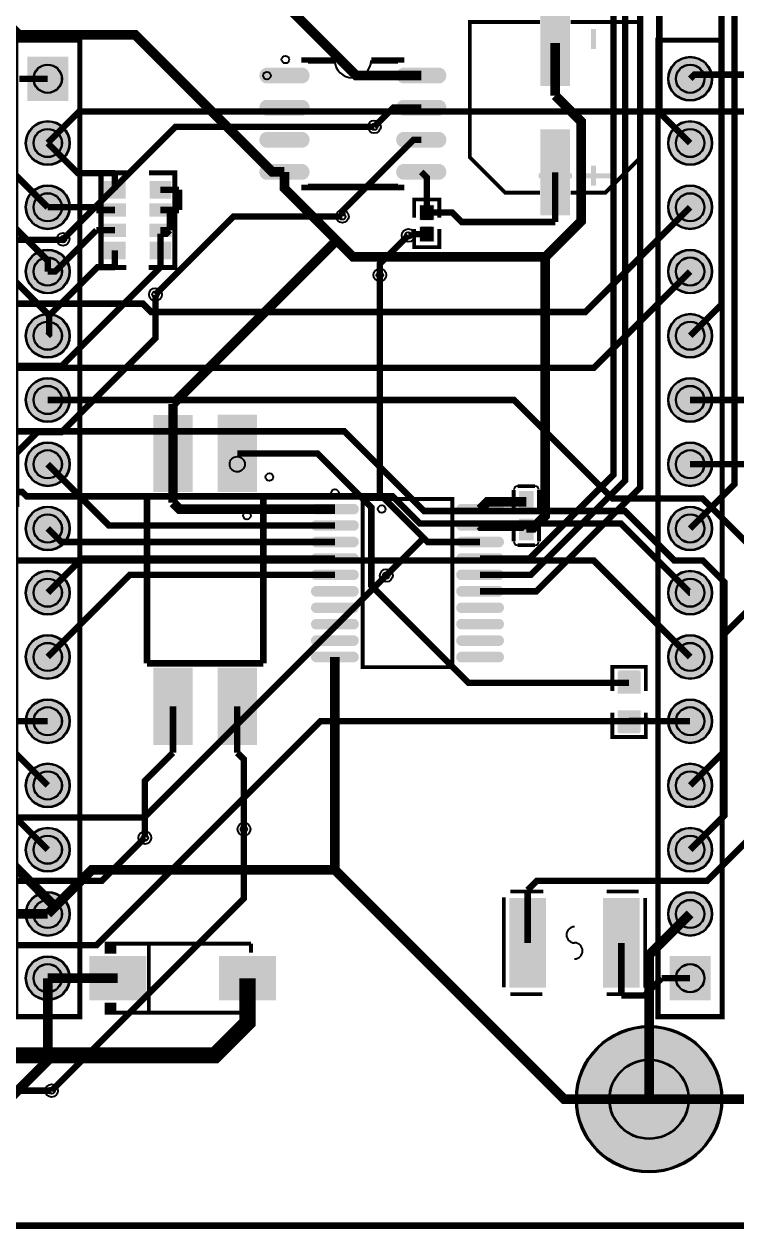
# Model space of a CAD drawing. Header units: millimetres. Extents: x -11 to 78.6, y -72.4 to 27.
# Drawn here: x 14.43 to 42.58, y -72.4 to -24.76 of the extents above; entities that cross this region are included whole.
import ezdxf

# ---------------------------------------------------------------- set-up
doc = ezdxf.new("R2010")
doc.units = ezdxf.units.MM
for name, color, linetype, true_color in [('BoardOutLine', 7, 'Continuous', 0xff00ff), ('BottomLayer', 7, 'Continuous', 0x0000ff), ('BottomSolderMaskLayer', 7, 'Continuous', 0xaa00ff), ('Document', 7, 'Continuous', 0xffffff), ('Hole', 7, 'Continuous', 0x222222), ('Multi-Layer', 7, 'Continuous', 0xc0c0c0), ('TopLayer', 7, 'Continuous', 0xff0000), ('TopPasteMaskLayer', 7, 'Continuous', 0x808080), ('TopSilkLayer', 7, 'Continuous', 0xffcc00), ('TopSolderMaskLayer', 7, 'Continuous', 0x800080)]:
    doc.layers.add(name, color=color, linetype=linetype, true_color=true_color)

msp = doc.modelspace()

# ---------------------------------------------------------------- hatches: boundary and pattern name
at = {"layer": 'BottomSolderMaskLayer'}
for points in [[(16.178, -26.045), (16.178, -27.8), (14.556, -27.8), (14.556, -26.045)], [(39.892, -26.923, 1), (41.642, -26.923, 1)], [(14.492, -29.463, 1), (16.242, -29.463, 1)], [(39.892, -29.463, 1), (41.642, -29.463, 1)], [(14.492, -32.003, 1), (16.242, -32.003, 1)], [(39.892, -32.003, 1), (41.642, -32.003, 1)], [(14.492, -34.543, 1), (16.242, -34.543, 1)], [(39.892, -34.543, 1), (41.642, -34.543, 1)], [(14.492, -37.083, 1), (16.242, -37.083, 1)], [(39.892, -37.083, 1), (41.642, -37.083, 1)], [(14.492, -39.623, 1), (16.242, -39.623, 1)], [(39.892, -39.623, 1), (41.642, -39.623, 1)], [(14.492, -42.163, 1), (16.242, -42.163, 1)], [(39.892, -42.163, 1), (41.642, -42.163, 1)], [(14.492, -44.703, 1), (16.242, -44.703, 1)], [(39.892, -44.703, 1), (41.642, -44.703, 1)], [(14.492, -47.243, 1), (16.242, -47.243, 1)], [(39.892, -47.243, 1), (41.642, -47.243, 1)], [(14.492, -49.783, 1), (16.242, -49.783, 1)], [(39.892, -49.783, 1), (41.642, -49.783, 1)], [(14.492, -52.323, 1), (16.242, -52.323, 1)], [(39.892, -52.323, 1), (41.642, -52.323, 1)], [(14.492, -54.863, 1), (16.242, -54.863, 1)], [(39.892, -54.863, 1), (41.642, -54.863, 1)], [(14.492, -57.403, 1), (16.242, -57.403, 1)], [(39.892, -57.403, 1), (41.642, -57.403, 1)], [(14.492, -59.943, 1), (16.242, -59.943, 1)], [(39.892, -59.943, 1), (41.642, -59.943, 1)], [(14.492, -62.483, 1), (16.242, -62.483, 1)], [(39.956, -63.36), (39.956, -61.605), (41.578, -61.605), (41.578, -63.36)], [(36.243, -67.269, 1), (42.045, -67.269, 1)]]:
    msp.add_hatch(color=256, dxfattribs=at).paths.add_polyline_path(points)
at = {"layer": 'Document'}
for points in [[(35.334, -24.949), (35.532, -24.949), (35.532, -25.741), (35.334, -25.741)], [(35.334, -31.153), (35.532, -31.153), (35.532, -30.361), (35.334, -30.361)], [(34.773, -30.856), (36.093, -30.856), (36.093, -30.658), (34.773, -30.658)], [(22.843, -63.127), (22.843, -61.839), (22.65, -61.839), (22.65, -63.127)], [(18.269, -62.579), (18.269, -62.386), (19.042, -62.386), (19.042, -62.579)], [(23.133, -62.579), (23.133, -62.386), (22.36, -62.386), (22.36, -62.579)]]:
    msp.add_hatch(color=256, dxfattribs=at).paths.add_polyline_path(points)
at = {"layer": 'Multi-Layer'}
for points in [[(16.154, -26.073), (16.154, -27.773), (14.58, -27.773), (14.58, -26.073)], [(39.917, -26.923, 1), (41.617, -26.923, 1)], [(14.517, -29.463, 1), (16.217, -29.463, 1)], [(39.917, -29.463, 1), (41.617, -29.463, 1)], [(14.517, -32.003, 1), (16.217, -32.003, 1)], [(39.917, -32.003, 1), (41.617, -32.003, 1)], [(14.517, -34.543, 1), (16.217, -34.543, 1)], [(39.917, -34.543, 1), (41.617, -34.543, 1)], [(14.517, -37.083, 1), (16.217, -37.083, 1)], [(39.917, -37.083, 1), (41.617, -37.083, 1)], [(14.517, -39.623, 1), (16.217, -39.623, 1)], [(39.917, -39.623, 1), (41.617, -39.623, 1)], [(14.517, -42.163, 1), (16.217, -42.163, 1)], [(39.917, -42.163, 1), (41.617, -42.163, 1)], [(14.517, -44.703, 1), (16.217, -44.703, 1)], [(39.917, -44.703, 1), (41.617, -44.703, 1)], [(14.517, -47.243, 1), (16.217, -47.243, 1)], [(39.917, -47.243, 1), (41.617, -47.243, 1)], [(14.517, -49.783, 1), (16.217, -49.783, 1)], [(39.917, -49.783, 1), (41.617, -49.783, 1)], [(14.517, -52.323, 1), (16.217, -52.323, 1)], [(39.917, -52.323, 1), (41.617, -52.323, 1)], [(14.517, -54.863, 1), (16.217, -54.863, 1)], [(39.917, -54.863, 1), (41.617, -54.863, 1)], [(14.517, -57.403, 1), (16.217, -57.403, 1)], [(39.917, -57.403, 1), (41.617, -57.403, 1)], [(14.517, -59.943, 1), (16.217, -59.943, 1)], [(39.917, -59.943, 1), (41.617, -59.943, 1)], [(14.517, -62.483, 1), (16.217, -62.483, 1)], [(39.98, -63.333), (39.98, -61.633), (41.554, -61.633), (41.554, -63.333)]]:
    msp.add_hatch(color=256, dxfattribs=at).paths.add_polyline_path(points)
at = {"layer": 'TopLayer'}
for points in [[(34.858, -27.141), (34.858, -23.881), (36.008, -23.881), (36.008, -27.141)], [(25.418, -26.512, -0.785398), (25.418, -27.08), (24.036, -27.08, -0.785398), (24.036, -26.512)], [(30.828, -26.512, -0.785398), (30.828, -27.08), (29.446, -27.08, -0.785398), (29.446, -26.512)], [(25.418, -27.782, -0.785398), (25.418, -28.35), (24.036, -28.35, -0.785398), (24.036, -27.782)], [(30.828, -27.782, -0.785398), (30.828, -28.35), (29.446, -28.35, -0.785398), (29.446, -27.782)], [(25.418, -29.052, -0.785398), (25.418, -29.62), (24.036, -29.62, -0.785398), (24.036, -29.052)], [(30.828, -29.052, -0.785398), (30.828, -29.62), (29.446, -29.62, -0.785398), (29.446, -29.052)], [(34.858, -32.251), (34.858, -28.991), (36.008, -28.991), (36.008, -32.251)], [(25.418, -30.322, -0.785398), (25.418, -30.89), (24.036, -30.89, -0.785398), (24.036, -30.322)], [(30.828, -30.322, -0.785398), (30.828, -30.89), (29.446, -30.89, -0.785398), (29.446, -30.322)], [(18.423, -30.987), (18.423, -31.637), (17.623, -31.637), (17.623, -30.987)], [(20.223, -30.987), (20.223, -31.637), (19.423, -31.637), (19.423, -30.987)], [(18.423, -31.862), (18.423, -32.362), (17.623, -32.362), (17.623, -31.862)], [(20.223, -31.862), (20.223, -32.362), (19.423, -32.362), (19.423, -31.862)], [(30.623, -32.488), (30.083, -32.488), (30.083, -31.922), (30.623, -31.922)], [(18.423, -32.662), (18.423, -33.162), (17.623, -33.162), (17.623, -32.662)], [(20.223, -32.662), (20.223, -33.162), (19.423, -33.162), (19.423, -32.662)], [(30.623, -32.788), (30.083, -32.788), (30.083, -33.353), (30.623, -33.353)], [(18.423, -33.387), (18.423, -34.037), (17.623, -34.037), (17.623, -33.387)], [(20.223, -33.387), (20.223, -34.037), (19.423, -34.037), (19.423, -33.387)], [(19.57, -40.235), (21.07, -40.235), (21.07, -43.235), (19.57, -43.235)], [(22.11, -40.235), (23.61, -40.235), (23.61, -43.235), (22.11, -43.235)], [(34.02, -44.046), (34.56, -44.046), (34.56, -43.256), (34.02, -43.256)], [(27.409, -43.755, -0.785398), (27.409, -44.119), (26.031, -44.119, -0.785398), (26.031, -43.755)], [(33.151, -43.755, -0.785398), (33.151, -44.119), (31.773, -44.119, -0.785398), (31.773, -43.755)], [(27.409, -44.405, -0.785398), (27.409, -44.769), (26.031, -44.769, -0.785398), (26.031, -44.405)], [(33.151, -44.405, -0.785398), (33.151, -44.769), (31.773, -44.769, -0.785398), (31.773, -44.405)], [(34.02, -44.346), (34.56, -44.346), (34.56, -45.136), (34.02, -45.136)], [(27.409, -45.055, -0.785398), (27.409, -45.419), (26.031, -45.419, -0.785398), (26.031, -45.055)], [(33.151, -45.055, -0.785398), (33.151, -45.419), (31.773, -45.419, -0.785398), (31.773, -45.055)], [(27.409, -45.705, -0.785398), (27.409, -46.069), (26.031, -46.069, -0.785398), (26.031, -45.705)], [(33.151, -45.705, -0.785398), (33.151, -46.069), (31.773, -46.069, -0.785398), (31.773, -45.705)], [(27.409, -46.355, -0.785398), (27.409, -46.719), (26.031, -46.719, -0.785398), (26.031, -46.355)], [(33.151, -46.355, -0.785398), (33.151, -46.719), (31.773, -46.719, -0.785398), (31.773, -46.355)], [(27.409, -47.005, -0.785398), (27.409, -47.369), (26.031, -47.369, -0.785398), (26.031, -47.005)], [(33.151, -47.005, -0.785398), (33.151, -47.369), (31.773, -47.369, -0.785398), (31.773, -47.005)], [(27.409, -47.655, -0.785398), (27.409, -48.019), (26.031, -48.019, -0.785398), (26.031, -47.655)], [(33.151, -47.655, -0.785398), (33.151, -48.019), (31.773, -48.019, -0.785398), (31.773, -47.655)], [(27.409, -48.305, -0.785398), (27.409, -48.669), (26.031, -48.669, -0.785398), (26.031, -48.305)], [(33.151, -48.305, -0.785398), (33.151, -48.669), (31.773, -48.669, -0.785398), (31.773, -48.305)], [(27.409, -48.955, -0.785398), (27.409, -49.319), (26.031, -49.319, -0.785398), (26.031, -48.955)], [(33.151, -48.955, -0.785398), (33.151, -49.319), (31.773, -49.319, -0.785398), (31.773, -48.955)], [(27.409, -49.605, -0.785398), (27.409, -49.969), (26.031, -49.969, -0.785398), (26.031, -49.605)], [(33.151, -49.605, -0.785398), (33.151, -49.969), (31.773, -49.969, -0.785398), (31.773, -49.605)], [(19.57, -50.235), (21.07, -50.235), (21.07, -53.235), (19.57, -53.235)], [(22.11, -50.235), (23.61, -50.235), (23.61, -53.235), (22.11, -53.235)], [(38.786, -51.211), (37.922, -51.211), (37.922, -50.404), (38.786, -50.404)], [(38.786, -51.911), (37.922, -51.911), (37.922, -52.717), (38.786, -52.717)], [(35.045, -62.836), (35.045, -59.336), (33.638, -59.336), (33.638, -62.836)], [(37.345, -62.836), (37.345, -59.336), (38.752, -59.336), (38.752, -62.836)], [(17.036, -61.633), (19.236, -61.633), (19.236, -63.333), (17.036, -63.333)], [(22.166, -61.633), (24.366, -61.633), (24.366, -63.333), (22.166, -63.333)]]:
    msp.add_hatch(color=256, dxfattribs=at).paths.add_polyline_path(points)
at = {"layer": 'TopPasteMaskLayer'}
for points in [[(34.858, -27.141), (34.858, -23.881), (36.008, -23.881), (36.008, -27.141)], [(25.418, -26.512, -0.785398), (25.418, -27.08), (24.036, -27.08, -0.785398), (24.036, -26.512)], [(30.828, -26.512, -0.785398), (30.828, -27.08), (29.446, -27.08, -0.785398), (29.446, -26.512)], [(25.418, -27.782, -0.785398), (25.418, -28.35), (24.036, -28.35, -0.785398), (24.036, -27.782)], [(30.828, -27.782, -0.785398), (30.828, -28.35), (29.446, -28.35, -0.785398), (29.446, -27.782)], [(25.418, -29.052, -0.785398), (25.418, -29.62), (24.036, -29.62, -0.785398), (24.036, -29.052)], [(30.828, -29.052, -0.785398), (30.828, -29.62), (29.446, -29.62, -0.785398), (29.446, -29.052)], [(34.858, -32.251), (34.858, -28.991), (36.008, -28.991), (36.008, -32.251)], [(25.418, -30.322, -0.785398), (25.418, -30.89), (24.036, -30.89, -0.785398), (24.036, -30.322)], [(30.828, -30.322, -0.785398), (30.828, -30.89), (29.446, -30.89, -0.785398), (29.446, -30.322)], [(18.423, -30.987), (18.423, -31.637), (17.623, -31.637), (17.623, -30.987)], [(20.223, -30.987), (20.223, -31.637), (19.423, -31.637), (19.423, -30.987)], [(18.423, -31.862), (18.423, -32.362), (17.623, -32.362), (17.623, -31.862)], [(20.223, -31.862), (20.223, -32.362), (19.423, -32.362), (19.423, -31.862)], [(30.583, -32.503), (30.123, -32.503), (30.083, -32.463), (30.083, -31.962), (30.123, -31.922), (30.583, -31.922), (30.623, -31.962), (30.623, -32.463)], [(18.423, -32.662), (18.423, -33.162), (17.623, -33.162), (17.623, -32.662)], [(20.223, -32.662), (20.223, -33.162), (19.423, -33.162), (19.423, -32.662)], [(30.583, -32.773), (30.123, -32.773), (30.083, -32.813), (30.083, -33.313), (30.123, -33.353), (30.583, -33.353), (30.623, -33.313), (30.623, -32.813)], [(18.423, -33.387), (18.423, -34.037), (17.623, -34.037), (17.623, -33.387)], [(20.223, -33.387), (20.223, -34.037), (19.423, -34.037), (19.423, -33.387)], [(19.57, -40.235), (21.07, -40.235), (21.07, -43.235), (19.57, -43.235)], [(22.11, -40.235), (23.61, -40.235), (23.61, -43.235), (22.11, -43.235)], [(27.409, -43.755, -0.785398), (27.409, -44.119), (26.031, -44.119, -0.785398), (26.031, -43.755)], [(33.151, -43.755, -0.785398), (33.151, -44.119), (31.773, -44.119, -0.785398), (31.773, -43.755)], [(34.515, -43.996), (34.065, -43.996), (34.015, -43.946), (34.015, -43.416), (34.065, -43.366), (34.515, -43.366), (34.565, -43.416), (34.565, -43.946)], [(27.409, -44.405, -0.785398), (27.409, -44.769), (26.031, -44.769, -0.785398), (26.031, -44.405)], [(33.151, -44.405, -0.785398), (33.151, -44.769), (31.773, -44.769, -0.785398), (31.773, -44.405)], [(34.515, -45.026), (34.065, -45.026), (34.015, -44.976), (34.015, -44.446), (34.065, -44.396), (34.515, -44.396), (34.565, -44.446), (34.565, -44.976)], [(27.409, -45.055, -0.785398), (27.409, -45.419), (26.031, -45.419, -0.785398), (26.031, -45.055)], [(33.151, -45.055, -0.785398), (33.151, -45.419), (31.773, -45.419, -0.785398), (31.773, -45.055)], [(27.409, -45.705, -0.785398), (27.409, -46.069), (26.031, -46.069, -0.785398), (26.031, -45.705)], [(33.151, -45.705, -0.785398), (33.151, -46.069), (31.773, -46.069, -0.785398), (31.773, -45.705)], [(27.409, -46.355, -0.785398), (27.409, -46.719), (26.031, -46.719, -0.785398), (26.031, -46.355)], [(33.151, -46.355, -0.785398), (33.151, -46.719), (31.773, -46.719, -0.785398), (31.773, -46.355)], [(27.409, -47.005, -0.785398), (27.409, -47.369), (26.031, -47.369, -0.785398), (26.031, -47.005)], [(33.151, -47.005, -0.785398), (33.151, -47.369), (31.773, -47.369, -0.785398), (31.773, -47.005)], [(27.409, -47.655, -0.785398), (27.409, -48.019), (26.031, -48.019, -0.785398), (26.031, -47.655)], [(33.151, -47.655, -0.785398), (33.151, -48.019), (31.773, -48.019, -0.785398), (31.773, -47.655)], [(27.409, -48.305, -0.785398), (27.409, -48.669), (26.031, -48.669, -0.785398), (26.031, -48.305)], [(33.151, -48.305, -0.785398), (33.151, -48.669), (31.773, -48.669, -0.785398), (31.773, -48.305)], [(27.409, -48.955, -0.785398), (27.409, -49.319), (26.031, -49.319, -0.785398), (26.031, -48.955)], [(33.151, -48.955, -0.785398), (33.151, -49.319), (31.773, -49.319, -0.785398), (31.773, -48.955)], [(27.409, -49.605, -0.785398), (27.409, -49.969), (26.031, -49.969, -0.785398), (26.031, -49.605)], [(33.151, -49.605, -0.785398), (33.151, -49.969), (31.773, -49.969, -0.785398), (31.773, -49.605)], [(19.57, -50.235), (21.07, -50.235), (21.07, -53.235), (19.57, -53.235)], [(22.11, -50.235), (23.61, -50.235), (23.61, -53.235), (22.11, -53.235)], [(37.904, -50.366), (37.904, -51.166), (37.954, -51.216), (38.182, -51.216), (38.182, -50.846), (38.512, -50.846), (38.512, -51.216), (38.754, -51.216), (38.804, -51.166), (38.804, -50.366), (38.754, -50.316), (37.954, -50.316)], [(37.954, -51.916), (38.182, -51.916), (38.182, -52.296), (38.512, -52.296), (38.512, -51.916), (38.754, -51.916), (38.804, -51.966), (38.804, -52.756), (38.754, -52.806), (37.954, -52.806), (37.904, -52.756), (37.904, -51.966)], [(35.045, -62.736), (35.045, -61.781), (34.945, -61.681), (34.667, -61.681), (34.567, -61.581), (34.567, -60.591), (34.667, -60.491), (34.945, -60.491), (35.045, -60.391), (35.045, -59.436), (34.945, -59.336), (33.738, -59.336), (33.638, -59.436), (33.638, -62.736), (33.738, -62.836), (34.945, -62.836)], [(37.345, -62.736), (37.345, -61.781), (37.445, -61.681), (37.723, -61.681), (37.823, -61.581), (37.823, -60.591), (37.723, -60.491), (37.445, -60.491), (37.345, -60.391), (37.345, -59.436), (37.445, -59.336), (38.652, -59.336), (38.752, -59.436), (38.752, -62.736), (38.652, -62.836), (37.445, -62.836)], [(17.036, -61.633), (19.236, -61.633), (19.236, -63.333), (17.036, -63.333)], [(22.166, -61.633), (24.366, -61.633), (24.366, -63.333), (22.166, -63.333)]]:
    msp.add_hatch(color=256, dxfattribs=at).paths.add_polyline_path(points)
at = {"layer": 'TopSilkLayer'}
for points in [[(36.852, -24.949), (37.05, -24.949), (37.05, -25.741), (36.852, -25.741)], [(36.852, -31.153), (37.05, -31.153), (37.05, -30.361), (36.852, -30.361)], [(36.291, -30.856), (37.611, -30.856), (37.611, -30.658), (36.291, -30.658)], [(18.076, -61.043), (18.076, -61.52), (17.619, -61.52), (17.619, -61.043)], [(18.076, -63.923), (18.076, -63.445), (17.619, -63.445), (17.619, -63.923)]]:
    msp.add_hatch(color=256, dxfattribs=at).paths.add_polyline_path(points)
at = {"layer": 'TopSolderMaskLayer'}
for points in [[(34.849, -27.213), (34.849, -23.809), (36.017, -23.809), (36.017, -27.213)], [(16.178, -26.045), (16.178, -27.8), (14.556, -27.8), (14.556, -26.045)], [(39.892, -26.923, 1), (41.642, -26.923, 1)], [(25.48, -26.486, -0.785398), (25.48, -27.105), (23.974, -27.105, -0.785398), (23.974, -26.486)], [(30.89, -26.486, -0.785398), (30.89, -27.105), (29.385, -27.105, -0.785398), (29.385, -26.486)], [(25.48, -27.756, -0.785398), (25.48, -28.375), (23.974, -28.375, -0.785398), (23.974, -27.756)], [(30.89, -27.756, -0.785398), (30.89, -28.375), (29.385, -28.375, -0.785398), (29.385, -27.756)], [(14.492, -29.463, 1), (16.242, -29.463, 1)], [(25.48, -29.026, -0.785398), (25.48, -29.645), (23.974, -29.645, -0.785398), (23.974, -29.026)], [(30.89, -29.026, -0.785398), (30.89, -29.645), (29.385, -29.645, -0.785398), (29.385, -29.026)], [(34.849, -32.323), (34.849, -28.919), (36.017, -28.919), (36.017, -32.323)], [(39.892, -29.463, 1), (41.642, -29.463, 1)], [(25.48, -30.296, -0.785398), (25.48, -30.915), (23.974, -30.915, -0.785398), (23.974, -30.296)], [(30.89, -30.296, -0.785398), (30.89, -30.915), (29.385, -30.915, -0.785398), (29.385, -30.296)], [(14.492, -32.003, 1), (16.242, -32.003, 1)], [(18.454, -30.967), (18.454, -31.658), (17.592, -31.658), (17.592, -30.967)], [(20.254, -30.967), (20.254, -31.658), (19.392, -31.658), (19.392, -30.967)], [(39.892, -32.003, 1), (41.642, -32.003, 1)], [(18.464, -31.846), (18.464, -32.378), (17.582, -32.378), (17.582, -31.846)], [(20.264, -31.846), (20.264, -32.378), (19.382, -32.378), (19.382, -31.846)], [(30.647, -32.514), (30.059, -32.514), (30.059, -31.896), (30.647, -31.896)], [(18.464, -32.646), (18.464, -33.178), (17.582, -33.178), (17.582, -32.646)], [(20.264, -32.646), (20.264, -33.178), (19.382, -33.178), (19.382, -32.646)], [(30.647, -32.761), (30.059, -32.761), (30.059, -33.38), (30.647, -33.38)], [(14.492, -34.543, 1), (16.242, -34.543, 1)], [(18.454, -33.366), (18.454, -34.058), (17.592, -34.058), (17.592, -33.366)], [(20.254, -33.366), (20.254, -34.058), (19.392, -34.058), (19.392, -33.366)], [(39.892, -34.543, 1), (41.642, -34.543, 1)], [(14.492, -37.083, 1), (16.242, -37.083, 1)], [(39.892, -37.083, 1), (41.642, -37.083, 1)], [(14.492, -39.623, 1), (16.242, -39.623, 1)], [(39.892, -39.623, 1), (41.642, -39.623, 1)], [(19.545, -40.21), (21.096, -40.21), (21.096, -43.26), (19.545, -43.26)], [(22.085, -40.209), (23.636, -40.209), (23.636, -43.26), (22.085, -43.26)], [(14.492, -42.163, 1), (16.242, -42.163, 1)], [(39.892, -42.163, 1), (41.642, -42.163, 1)], [(34.003, -44.083), (34.577, -44.083), (34.577, -43.219), (34.003, -43.219)], [(27.505, -43.729, -0.785398), (27.505, -44.144), (25.935, -44.144, -0.785398), (25.935, -43.729)], [(33.247, -43.729, -0.785398), (33.247, -44.144), (31.677, -44.144, -0.785398), (31.677, -43.729)], [(14.492, -44.703, 1), (16.242, -44.703, 1)], [(39.892, -44.703, 1), (41.642, -44.703, 1)], [(27.505, -44.379, -0.785398), (27.505, -44.794), (25.935, -44.794, -0.785398), (25.935, -44.379)], [(33.247, -44.379, -0.785398), (33.247, -44.794), (31.677, -44.794, -0.785398), (31.677, -44.379)], [(34.003, -44.309), (34.577, -44.309), (34.577, -45.173), (34.003, -45.173)], [(27.505, -45.029, -0.785398), (27.505, -45.444), (25.935, -45.444, -0.785398), (25.935, -45.029)], [(33.247, -45.029, -0.785398), (33.247, -45.444), (31.677, -45.444, -0.785398), (31.677, -45.029)], [(27.505, -45.679, -0.785398), (27.505, -46.094), (25.935, -46.094, -0.785398), (25.935, -45.679)], [(33.247, -45.679, -0.785398), (33.247, -46.094), (31.677, -46.094, -0.785398), (31.677, -45.679)], [(14.492, -47.243, 1), (16.242, -47.243, 1)], [(27.505, -46.33, -0.785398), (27.505, -46.744), (25.935, -46.744, -0.785398), (25.935, -46.33)], [(33.247, -46.33, -0.785398), (33.247, -46.744), (31.677, -46.744, -0.785398), (31.677, -46.33)], [(39.892, -47.243, 1), (41.642, -47.243, 1)], [(27.505, -46.98, -0.785398), (27.505, -47.394), (25.935, -47.394, -0.785398), (25.935, -46.98)], [(33.247, -46.98, -0.785398), (33.247, -47.394), (31.677, -47.394, -0.785398), (31.677, -46.98)], [(27.505, -47.63, -0.785398), (27.505, -48.044), (25.935, -48.044, -0.785398), (25.935, -47.63)], [(33.247, -47.63, -0.785398), (33.247, -48.044), (31.677, -48.044, -0.785398), (31.677, -47.63)], [(27.505, -48.28, -0.785398), (27.505, -48.694), (25.935, -48.694, -0.785398), (25.935, -48.28)], [(33.247, -48.28, -0.785398), (33.247, -48.694), (31.677, -48.694, -0.785398), (31.677, -48.28)], [(14.492, -49.783, 1), (16.242, -49.783, 1)], [(27.505, -48.93, -0.785398), (27.505, -49.344), (25.935, -49.344, -0.785398), (25.935, -48.93)], [(33.247, -48.93, -0.785398), (33.247, -49.344), (31.677, -49.344, -0.785398), (31.677, -48.93)], [(39.892, -49.783, 1), (41.642, -49.783, 1)], [(27.505, -49.58, -0.785398), (27.505, -49.994), (25.935, -49.994, -0.785398), (25.935, -49.58)], [(33.247, -49.58, -0.785398), (33.247, -49.994), (31.677, -49.994, -0.785398), (31.677, -49.58)], [(19.545, -50.21), (21.096, -50.21), (21.096, -53.26), (19.545, -53.26)], [(22.085, -50.21), (23.636, -50.21), (23.636, -53.26), (22.085, -53.26)], [(38.813, -51.235), (37.895, -51.235), (37.895, -50.381), (38.813, -50.381)], [(14.492, -52.323, 1), (16.242, -52.323, 1)], [(38.813, -51.887), (37.895, -51.887), (37.895, -52.741), (38.813, -52.741)], [(39.892, -52.323, 1), (41.642, -52.323, 1)], [(14.492, -54.863, 1), (16.242, -54.863, 1)], [(39.892, -54.863, 1), (41.642, -54.863, 1)], [(14.492, -57.403, 1), (16.242, -57.403, 1)], [(39.892, -57.403, 1), (41.642, -57.403, 1)], [(14.492, -59.943, 1), (16.242, -59.943, 1)], [(39.892, -59.943, 1), (41.642, -59.943, 1)], [(35.07, -62.861), (35.07, -59.311), (33.613, -59.311), (33.613, -62.861)], [(37.32, -62.861), (37.32, -59.311), (38.777, -59.311), (38.777, -62.861)], [(14.492, -62.483, 1), (16.242, -62.483, 1)], [(17.01, -61.607), (19.261, -61.607), (19.261, -63.358), (17.01, -63.358)], [(22.141, -61.607), (24.392, -61.607), (24.392, -63.358), (22.141, -63.358)], [(39.956, -63.36), (39.956, -61.605), (41.578, -61.605), (41.578, -63.36)], [(36.243, -67.269, 1), (42.045, -67.269, 1)]]:
    msp.add_hatch(color=256, dxfattribs=at).paths.add_polyline_path(points)

# ---------------------------------------------------------------- linework, layer by layer
at = {"layer": 'BoardOutLine', "const_width": 0.254}
msp.add_lwpolyline([(-10.856, -72.269), (59.144, -72.269), (59.144, 26.731)], dxfattribs=at)
at = {"layer": 'BottomLayer'}
for points, const_width in [([(26.53, 18.543), (25.051, 17.064), (10.098, 17.064), (7.154, 20.009), (2.313, 20.009), (-4.894, 12.802), (-4.894, -67.837), (-2.14, -70.591), (10.512, -70.591), (15.367, -65.736), (15.367, -62.483)], 0.381), ([(40.767, -42.163), (49.313, -42.163), (53.48, -37.995), (53.48, 17.39), (50.903, 19.967), (22.955, 19.967), (21.532, 18.543)], 0.254), ([(40.767, -39.623), (51.053, -39.623), (53.001, -37.675), (53.001, 8.632), (51.171, 10.461)], 0.254), ([(-2.286, -1.662), (0.892, -4.841), (0.892, -16.284), (11.028, -26.42), (11.028, -27.664), (15.367, -32.003)], 0.254), ([(15.367, -34.543), (15.367, -34.111), (-0.487, -18.257), (-0.487, -13.472), (-2.286, -11.673)], 0.254), ([(40.767, -26.923), (40.93, -26.76), (50.911, -26.76), (51.806, -27.656), (51.806, -36.841), (50.419, -38.228)], 0.254), ([(15.367, -29.463), (16.612, -28.218), (50.419, -28.218)], 0.254), ([(28.278, -28.82), (20.42, -28.82), (15.972, -33.269)], 0.254), ([(40.767, -32.003), (36.627, -36.143), (19.455, -36.143), (19.125, -35.813), (13.906, -35.813), (13.413, -35.32), (12.437, -35.32), (11.449, -36.308)], 0.254), ([(27.015, -32.364), (22.715, -32.364), (19.627, -35.453)], 0.254), ([(28.498, -34.681), (28.498, -34.237), (29.619, -33.116)], 0.254), ([(40.767, -34.543), (36.957, -38.353), (12.209, -38.353), (11.92, -38.064)], 0.254), ([(40.767, -54.863), (42.125, -53.505), (42.125, -46.825), (41.273, -45.973), (40.147, -45.973), (38.185, -44.012), (30.242, -44.012), (27.092, -40.862), (11.513, -40.862), (11.29, -40.638), (8.635, -40.638), (7.366, -39.369)], 0.254), ([(50.42, -63.242), (46.905, -59.727), (46.905, -49.164), (41.255, -43.513), (37.691, -43.513), (33.8, -39.623), (15.367, -39.623)], 0.254), ([(40.767, -47.243), (40.762, -47.243), (38.026, -44.507), (30.082, -44.507), (29.008, -43.433), (14.53, -43.433), (14.356, -43.259), (11.096, -43.259), (9.906, -44.449)], 0.254), ([(40.767, -49.783), (36.953, -45.969), (10.926, -45.969), (9.906, -46.989)], 0.254), ([(-2.285, -58.212), (0.118, -55.809), (7.234, -55.809), (7.557, -56.133), (19.179, -56.133), (28.752, -46.559)], 0.254), ([(7.366, -46.989), (12.7, -52.323), (15.367, -52.323)], 0.254), ([(2.795, -48.784), (5.818, -48.784), (10.539, -53.505), (14.009, -53.505), (15.367, -54.863)], 0.254), ([(40.767, -52.323), (26.145, -52.323), (17.29, -61.178), (12.976, -61.178), (10.552, -63.603)], 0.254), ([(23.124, -56.591), (23.124, -59.324), (15.516, -66.932)], 0.254), ([(19.207, -56.928), (17.497, -58.638), (7.299, -58.638), (-2.286, -68.223)], 0.254), ([(15.367, -59.943), (13.195, -59.943), (9.144, -63.993), (9.144, -67.269)], 0.381), ([(39.144, -67.269), (39.144, -61.566), (40.767, -59.943)], 0.381)]:
    msp.add_lwpolyline(points, dxfattribs=dict(at, const_width=const_width))
at = {"layer": 'BottomSolderMaskLayer'}
for centre, radius in [((40.767, -26.923), 0.875), ((15.367, -26.923), 0.566), ((40.767, -26.923), 0.566), ((15.367, -29.463), 0.875), ((15.367, -29.463), 0.566), ((40.767, -29.463), 0.875), ((40.767, -29.463), 0.566), ((15.367, -32.003), 0.875), ((15.367, -32.003), 0.566), ((40.767, -32.003), 0.875), ((40.767, -32.003), 0.566), ((15.367, -34.543), 0.875), ((40.767, -34.543), 0.875), ((15.367, -34.543), 0.566), ((40.767, -34.543), 0.566), ((15.367, -37.083), 0.875), ((15.367, -37.083), 0.566), ((40.767, -37.083), 0.875), ((40.767, -37.083), 0.566), ((15.367, -39.623), 0.875), ((15.367, -39.623), 0.566), ((40.767, -39.623), 0.875), ((40.767, -39.623), 0.566), ((15.367, -42.163), 0.875), ((40.767, -42.163), 0.875), ((15.367, -42.163), 0.566), ((40.767, -42.163), 0.566), ((15.367, -44.703), 0.875), ((15.367, -44.703), 0.566), ((40.767, -44.703), 0.875), ((40.767, -44.703), 0.566), ((15.367, -47.243), 0.875), ((15.367, -47.243), 0.566), ((40.767, -47.243), 0.875), ((40.767, -47.243), 0.566), ((15.367, -49.783), 0.875), ((40.767, -49.783), 0.875), ((15.367, -49.783), 0.566), ((40.767, -49.783), 0.566), ((15.367, -52.323), 0.875), ((15.367, -52.323), 0.566), ((40.767, -52.323), 0.875), ((40.767, -52.323), 0.566), ((15.367, -54.863), 0.875), ((15.367, -54.863), 0.566), ((40.767, -54.863), 0.875), ((40.767, -54.863), 0.566), ((15.367, -57.403), 0.875), ((40.767, -57.403), 0.875), ((15.367, -57.403), 0.566), ((40.767, -57.403), 0.566), ((15.367, -59.943), 0.875), ((40.767, -59.943), 0.875), ((15.367, -59.943), 0.566), ((40.767, -59.943), 0.566), ((15.367, -62.483), 0.875), ((15.367, -62.483), 0.566), ((40.767, -62.483), 0.566), ((39.144, -67.269), 2.901), ((39.144, -67.269), 1.578)]:
    msp.add_circle(centre, radius, dxfattribs=at)
at = {"layer": 'Document'}
for centre, radius in [((24.032, -26.796), 0.15), ((22.86, -42.163), 0.3), ((25.991, -43.937), 0.15)]:
    msp.add_circle(centre, radius, dxfattribs=at)
at = {"layer": 'Hole'}
for centre in [(28.278, -28.82), (27.015, -32.364), (15.972, -33.269), (29.619, -33.116), (28.498, -34.681), (19.627, -35.453), (28.752, -46.559), (23.124, -56.591), (19.207, -56.928), (15.516, -66.932)]:
    msp.add_circle(centre, 0.127, dxfattribs=at)
at = {"layer": 'Multi-Layer'}
for centre, radius in [((40.767, -26.923), 0.85), ((15.367, -26.923), 0.55), ((40.767, -26.923), 0.55), ((28.278, -28.82), 0.254), ((15.367, -29.463), 0.85), ((15.367, -29.463), 0.55), ((40.767, -29.463), 0.85), ((40.767, -29.463), 0.55), ((15.367, -32.003), 0.85), ((40.767, -32.003), 0.85), ((15.367, -32.003), 0.55), ((40.767, -32.003), 0.55), ((27.015, -32.364), 0.254), ((29.619, -33.116), 0.254), ((15.972, -33.269), 0.254), ((15.367, -34.543), 0.85), ((40.767, -34.543), 0.85), ((15.367, -34.543), 0.55), ((40.767, -34.543), 0.55), ((28.498, -34.681), 0.254), ((19.627, -35.453), 0.254), ((15.367, -37.083), 0.85), ((15.367, -37.083), 0.55), ((40.767, -37.083), 0.85), ((40.767, -37.083), 0.55), ((15.367, -39.623), 0.85), ((40.767, -39.623), 0.85), ((15.367, -39.623), 0.55), ((40.767, -39.623), 0.55), ((15.367, -42.163), 0.85), ((40.767, -42.163), 0.85), ((15.367, -42.163), 0.55), ((40.767, -42.163), 0.55), ((15.367, -44.703), 0.85), ((15.367, -44.703), 0.55), ((40.767, -44.703), 0.85), ((40.767, -44.703), 0.55), ((15.367, -47.243), 0.85), ((28.752, -46.559), 0.254), ((40.767, -47.243), 0.85), ((15.367, -47.243), 0.55), ((40.767, -47.243), 0.55), ((15.367, -49.783), 0.85), ((40.767, -49.783), 0.85), ((15.367, -49.783), 0.55), ((40.767, -49.783), 0.55), ((15.367, -52.323), 0.85), ((15.367, -52.323), 0.55), ((40.767, -52.323), 0.85), ((40.767, -52.323), 0.55), ((15.367, -54.863), 0.85), ((40.767, -54.863), 0.85), ((15.367, -54.863), 0.55), ((40.767, -54.863), 0.55), ((15.367, -57.403), 0.85), ((19.207, -56.928), 0.254), ((23.124, -56.591), 0.254), ((40.767, -57.403), 0.85), ((15.367, -57.403), 0.55), ((40.767, -57.403), 0.55), ((15.367, -59.943), 0.85), ((15.367, -59.943), 0.55), ((40.767, -59.943), 0.85), ((40.767, -59.943), 0.55), ((15.367, -62.483), 0.85), ((15.367, -62.483), 0.55), ((40.767, -62.483), 0.55), ((39.144, -67.269), 2.85), ((39.144, -67.269), 1.55), ((15.516, -66.932), 0.254)]:
    msp.add_circle(centre, radius, dxfattribs=at)
at = {"layer": 'TopLayer'}
for points, const_width in [([(36.54, 18.543), (37.292, 18.543), (51.904, 3.931), (51.904, -7.077), (47.808, -11.173), (47.061, -11.173), (42.006, -16.228), (42.006, -35.844), (40.767, -37.083)], 0.254), ([(40.767, -44.703), (42.521, -42.948), (42.521, -17.21), (43.492, -16.239), (44.056, -16.239)], 0.254), ([(40.767, -19.431), (38.201, -21.997), (38.201, -42.805), (34.469, -46.537), (32.462, -46.537)], 0.254), ([(38.227, -19.431), (37.738, -19.92), (37.738, -42.573), (34.424, -45.887), (32.462, -45.887)], 0.254), ([(30.137, -26.796), (27.56, -26.796), (21.638, -20.875)], 0.381), ([(38.791, -23.275), (38.791, -43.078), (34.682, -47.187), (32.462, -47.187)], 0.254), ([(40.512, -23.275), (39.547, -24.241), (39.547, -28.243), (40.767, -29.463)], 0.254), ([(24.727, -30.606), (24.24, -30.606), (18.825, -25.191), (14.23, -25.191), (13.806, -24.767)], 0.381), ([(35.433, -25.511), (35.433, -27.59)], 0.381), ([(15.367, -26.923), (14.245, -26.923)], 0.254), ([(35.433, -27.59), (36.457, -28.613), (36.457, -32.548), (35.038, -33.967)], 0.381), ([(28.278, -28.82), (29.032, -28.066), (30.137, -28.066)], 0.254), ([(15.367, -29.463), (16.557, -30.653), (18.023, -30.653)], 0.254), ([(27.015, -32.364), (27.015, -32.151), (29.83, -29.336), (30.137, -29.336)], 0.254), ([(15.425, -36.277), (10.346, -31.198), (10.346, -29.945)], 0.254), ([(24.727, -30.606), (24.727, -31.253), (26.79, -33.316)], 0.381), ([(30.137, -30.606), (30.353, -30.822), (30.353, -32.205)], 0.254), ([(18.023, -31.312), (18.023, -30.653)], 0.254), ([(35.433, -30.621), (35.433, -32.585)], 0.254), ([(19.823, -31.312), (20.557, -31.312)], 0.254), ([(20.557, -31.312), (20.557, -32.112)], 0.254), ([(17.288, -32.112), (17.179, -32.003), (15.367, -32.003)], 0.254), ([(18.023, -32.112), (17.288, -32.112)], 0.254), ([(19.823, -32.112), (20.19, -32.112)], 0.254), ([(20.19, -32.112), (20.19, -32.912)], 0.254), ([(20.19, -32.112), (20.557, -32.112)], 0.254), ([(30.353, -32.205), (31.348, -32.205), (31.728, -32.585), (35.433, -32.585)], 0.254), ([(17.288, -32.912), (15.658, -34.543), (15.367, -34.543)], 0.254), ([(18.023, -32.912), (17.288, -32.912)], 0.254), ([(19.823, -32.912), (20.19, -32.912)], 0.254), ([(20.19, -32.912), (20.05, -33.052), (19.823, -33.052)], 0.254), ([(0.443, -33.212), (1.778, -34.547), (1.778, -58.42), (4.318, -60.96), (11.557, -60.96), (12.954, -62.357), (12.954, -65.024), (13.462, -65.532), (21.971, -65.532), (23.266, -64.237), (23.266, -62.483)], 0.635), ([(0.443, -33.212), (1.778, -34.547), (1.778, -58.42), (4.318, -60.96), (11.557, -60.96), (12.954, -62.357), (12.954, -65.024), (13.462, -65.532), (21.971, -65.532), (23.266, -64.237), (23.266, -62.483)], 0.381), ([(15.972, -33.269), (15.949, -33.292), (13.696, -33.292)], 0.254), ([(19.823, -33.712), (19.823, -33.052)], 0.254), ([(26.79, -33.316), (20.32, -39.786)], 0.381), ([(26.79, -33.316), (27.441, -33.967), (35.038, -33.967)], 0.381), ([(29.748, -33.071), (29.703, -33.116), (29.619, -33.116)], 0.254), ([(30.353, -33.071), (29.748, -33.071)], 0.254), ([(18.023, -33.712), (18.023, -34.371)], 0.254), ([(19.823, -33.712), (19.823, -34.371)], 0.254), ([(35.038, -33.967), (35.038, -44.202), (34.565, -44.675), (34.29, -44.675)], 0.381), ([(19.823, -34.371), (15.915, -38.279), (14.07, -38.279), (12.329, -36.538), (12.329, -36.353), (10.265, -34.289), (9.906, -34.289)], 0.254), ([(18.023, -34.371), (17.331, -34.371), (15.425, -36.277)], 0.254), ([(30.23, -45.081), (28.498, -43.349), (28.498, -34.681)], 0.254), ([(14.112, -43.849), (14.112, -41.738), (14.957, -40.893), (15.912, -40.893), (19.627, -37.178), (19.627, -35.453)], 0.254), ([(15.425, -36.277), (15.425, -37.025), (15.367, -37.083)], 0.254), ([(20.32, -41.735), (20.32, -39.786)], 0.381), ([(15.367, -57.403), (14.057, -56.093), (14.057, -45.251), (13.12, -44.313), (13.12, -43.337), (10.421, -40.639), (9.267, -40.639), (8.636, -41.27), (8.636, -43.179), (7.366, -44.449)], 0.254), ([(20.32, -42.709), (20.32, -41.735)], 0.381), ([(22.86, -41.735), (26.028, -41.735), (28.162, -43.869), (28.162, -46.969), (32.001, -50.808), (38.354, -50.808)], 0.254), ([(26.72, -44.587), (17.791, -44.587), (15.367, -42.163)], 0.254), ([(20.32, -42.709), (20.32, -43.684)], 0.381), ([(26.72, -43.937), (20.573, -43.937), (20.32, -43.684)], 0.381), ([(34.29, -43.651), (32.748, -43.651), (32.462, -43.937)], 0.381), ([(15.367, -44.703), (15.901, -45.237), (26.72, -45.237)], 0.254), ([(33.679, -44.61), (32.485, -44.61), (32.462, -44.587)], 0.381), ([(33.679, -44.61), (34.224, -44.61), (34.29, -44.675)], 0.381), ([(34.29, -44.741), (34.29, -44.675)], 0.381), ([(30.23, -45.081), (28.752, -46.559)], 0.254), ([(32.462, -45.237), (30.386, -45.237), (30.23, -45.081)], 0.254), ([(26.72, -45.887), (16.723, -45.887), (15.367, -47.243)], 0.254), ([(26.72, -46.537), (18.613, -46.537), (15.367, -49.783)], 0.254), ([(44.069, -47.112), (43.878, -47.112), (42.117, -48.873), (42.117, -56.053), (40.767, -57.403)], 0.254), ([(15.657, -59.653), (13.006, -57.002), (13.006, -49.021)], 0.381), ([(26.72, -49.787), (26.72, -58.203)], 0.381), ([(20.32, -51.735), (20.32, -53.57)], 0.254), ([(22.86, -51.735), (22.86, -53.57)], 0.254), ([(38.354, -52.314), (39.121, -52.314)], 0.254), ([(40.767, -52.323), (39.129, -52.323), (39.121, -52.314)], 0.254), ([(34.342, -59.002), (34.706, -58.638), (41.439, -58.638), (44.07, -56.006), (44.07, -53.447)], 0.254), ([(20.32, -53.57), (19.207, -54.683), (19.207, -56.928)], 0.254), ([(22.86, -53.57), (23.124, -53.834), (23.124, -56.591)], 0.254), ([(26.72, -58.203), (17.107, -58.203), (15.657, -59.653)], 0.381), ([(26.72, -58.203), (35.786, -67.269), (39.144, -67.269)], 0.381), ([(34.342, -61.086), (34.342, -59.002)], 0.254), ([(15.657, -59.653), (15.367, -59.943)], 0.381), ([(38.048, -61.086), (38.048, -63.17)], 0.254), ([(15.516, -66.932), (13.7, -66.932), (11.654, -64.886), (11.654, -63.861), (9.761, -61.969), (-1.04, -61.969), (-2.286, -63.214)], 0.254), ([(15.367, -62.483), (16.587, -62.483)], 0.381), ([(18.136, -62.483), (16.587, -62.483)], 0.381), ([(38.048, -63.17), (38.958, -63.17), (39.645, -62.483)], 0.254), ([(40.767, -62.483), (39.645, -62.483)], 0.254), ([(39.144, -67.269), (49.444, -67.269)], 0.381)]:
    msp.add_lwpolyline(points, dxfattribs=dict(at, const_width=const_width))
at = {"layer": 'TopSilkLayer'}
for points, const_width in [([(34.825, -24.675), (32.057, -24.675), (32.057, -30.031), (33.453, -31.427), (34.825, -31.427)], 0.152), ([(36.04, -24.675), (38.809, -24.675), (38.809, -30.031), (37.413, -31.427), (36.04, -31.427)], 0.152), ([(16.637, -27.558), (16.637, -25.399), (14.097, -25.399), (14.097, -64.007), (16.637, -64.007), (16.637, -63.753)], 0.203), ([(39.497, -61.848), (39.497, -64.007), (42.037, -64.007), (42.037, -25.399), (39.497, -25.399), (39.497, -25.653)], 0.203), ([(39.497, -25.653), (39.497, -61.848)], 0.203), ([(25.932, -26.201), (25.527, -26.201), (25.527, -26.292)], 0.254), ([(25.932, -26.201), (26.705, -26.201)], 0.254), ([(28.932, -26.201), (28.158, -26.201)], 0.254), ([(28.932, -26.201), (29.337, -26.201), (29.337, -26.292)], 0.254), ([(16.637, -63.753), (16.637, -27.558)], 0.203), ([(18.473, -34.382), (17.473, -34.382), (17.473, -30.642), (18.513, -30.642)], 0.2), ([(19.373, -30.642), (20.393, -30.642), (20.393, -34.382), (19.353, -34.382)], 0.2), ([(25.932, -31.201), (25.527, -31.201), (25.527, -31.109)], 0.254), ([(28.932, -31.201), (25.932, -31.201)], 0.254), ([(28.932, -31.201), (29.337, -31.201), (29.337, -31.109)], 0.254), ([(30.852, -32.412), (30.852, -31.694), (29.854, -31.694), (29.854, -32.412)], 0.152), ([(30.852, -32.864), (30.852, -33.582), (29.854, -33.582), (29.854, -32.864)], 0.152), ([(19.29, -50.035), (19.29, -43.435)], 0.254), ([(19.29, -43.435), (23.89, -43.435)], 0.254), ([(23.89, -43.435), (23.89, -50.035)], 0.254), ([(33.791, -43.97), (33.791, -43.18)], 0.152), ([(33.944, -43.027), (34.636, -43.027)], 0.152), ([(34.789, -43.18), (34.789, -43.97)], 0.152), ([(33.791, -44.422), (33.791, -45.212)], 0.152), ([(34.789, -45.212), (34.789, -44.422)], 0.152), ([(33.944, -45.365), (34.636, -45.365)], 0.152), ([(23.89, -50.035), (19.29, -50.035)], 0.254), ([(39.015, -51.135), (39.015, -50.176), (37.693, -50.176), (37.693, -51.135)], 0.152), ([(39.015, -51.987), (39.015, -52.946), (37.693, -52.946), (37.693, -51.987)], 0.152), ([(33.655, -59.054), (34.96, -59.054)], 0.152), ([(38.735, -59.054), (37.465, -59.054)], 0.152), ([(33.401, -59.288), (33.401, -62.844)], 0.152), ([(38.989, -59.308), (38.989, -62.864)], 0.152), ([(18, -61.119), (23.402, -61.119)], 0.152), ([(19.362, -61.119), (19.362, -63.847)], 0.152), ([(23.402, -61.119), (23.402, -61.47)], 0.152), ([(34.925, -63.118), (33.655, -63.118)], 0.152), ([(37.465, -63.118), (38.735, -63.118)], 0.152), ([(18, -63.847), (23.402, -63.847)], 0.152), ([(23.402, -63.847), (23.402, -63.496)], 0.152)]:
    msp.add_lwpolyline(points, dxfattribs=dict(at, const_width=const_width))
at = {"layer": 'TopSilkLayer', "const_width": 0.152}
msp.add_lwpolyline([(27.82, -43.536), (31.362, -43.536), (31.362, -50.188), (27.82, -50.188), (27.82, -43.536)], close=True, dxfattribs=at)
at = {"layer": 'TopSilkLayer'}
for centre in [(24.765, -26.161), (24.13, -42.671), (26.72, -43.303), (28.572, -43.937), (23.241, -44.195)]:
    msp.add_circle(centre, 0.15, dxfattribs=at)
for centre, radius, start, end in [((27.432, -26.161), 0.728, 183.1355, 356.4778), ((33.944, -43.18), 0.152, 90, 180), ((34.636, -43.18), 0.152, 0, 90), ((33.944, -45.212), 0.152, 180, 270), ((34.636, -45.212), 0.152, 270, 0), ((36.195, -60.768), 0.318, 90, 270), ((36.195, -61.403), 0.318, 270, 90)]:
    msp.add_arc(centre, radius, start, end, dxfattribs=at)
at = {"layer": 'TopSolderMaskLayer'}
for centre, radius in [((40.767, -26.923), 0.875), ((15.367, -26.923), 0.566), ((40.767, -26.923), 0.566), ((15.367, -29.463), 0.875), ((15.367, -29.463), 0.566), ((40.767, -29.463), 0.875), ((40.767, -29.463), 0.566), ((15.367, -32.003), 0.875), ((15.367, -32.003), 0.566), ((40.767, -32.003), 0.875), ((40.767, -32.003), 0.566), ((15.367, -34.543), 0.875), ((40.767, -34.543), 0.875), ((15.367, -34.543), 0.566), ((40.767, -34.543), 0.566), ((15.367, -37.083), 0.875), ((15.367, -37.083), 0.566), ((40.767, -37.083), 0.875), ((40.767, -37.083), 0.566), ((15.367, -39.623), 0.875), ((15.367, -39.623), 0.566), ((40.767, -39.623), 0.875), ((40.767, -39.623), 0.566), ((15.367, -42.163), 0.875), ((40.767, -42.163), 0.875), ((15.367, -42.163), 0.566), ((40.767, -42.163), 0.566), ((15.367, -44.703), 0.875), ((15.367, -44.703), 0.566), ((40.767, -44.703), 0.875), ((40.767, -44.703), 0.566), ((15.367, -47.243), 0.875), ((15.367, -47.243), 0.566), ((40.767, -47.243), 0.875), ((40.767, -47.243), 0.566), ((15.367, -49.783), 0.875), ((40.767, -49.783), 0.875), ((15.367, -49.783), 0.566), ((40.767, -49.783), 0.566), ((15.367, -52.323), 0.875), ((15.367, -52.323), 0.566), ((40.767, -52.323), 0.875), ((40.767, -52.323), 0.566), ((15.367, -54.863), 0.875), ((15.367, -54.863), 0.566), ((40.767, -54.863), 0.875), ((40.767, -54.863), 0.566), ((15.367, -57.403), 0.875), ((40.767, -57.403), 0.875), ((15.367, -57.403), 0.566), ((40.767, -57.403), 0.566), ((15.367, -59.943), 0.875), ((40.767, -59.943), 0.875), ((15.367, -59.943), 0.566), ((40.767, -59.943), 0.566), ((15.367, -62.483), 0.875), ((15.367, -62.483), 0.566), ((40.767, -62.483), 0.566), ((39.144, -67.269), 2.901), ((39.144, -67.269), 1.578)]:
    msp.add_circle(centre, radius, dxfattribs=at)

doc.saveas('drawing.dxf')
